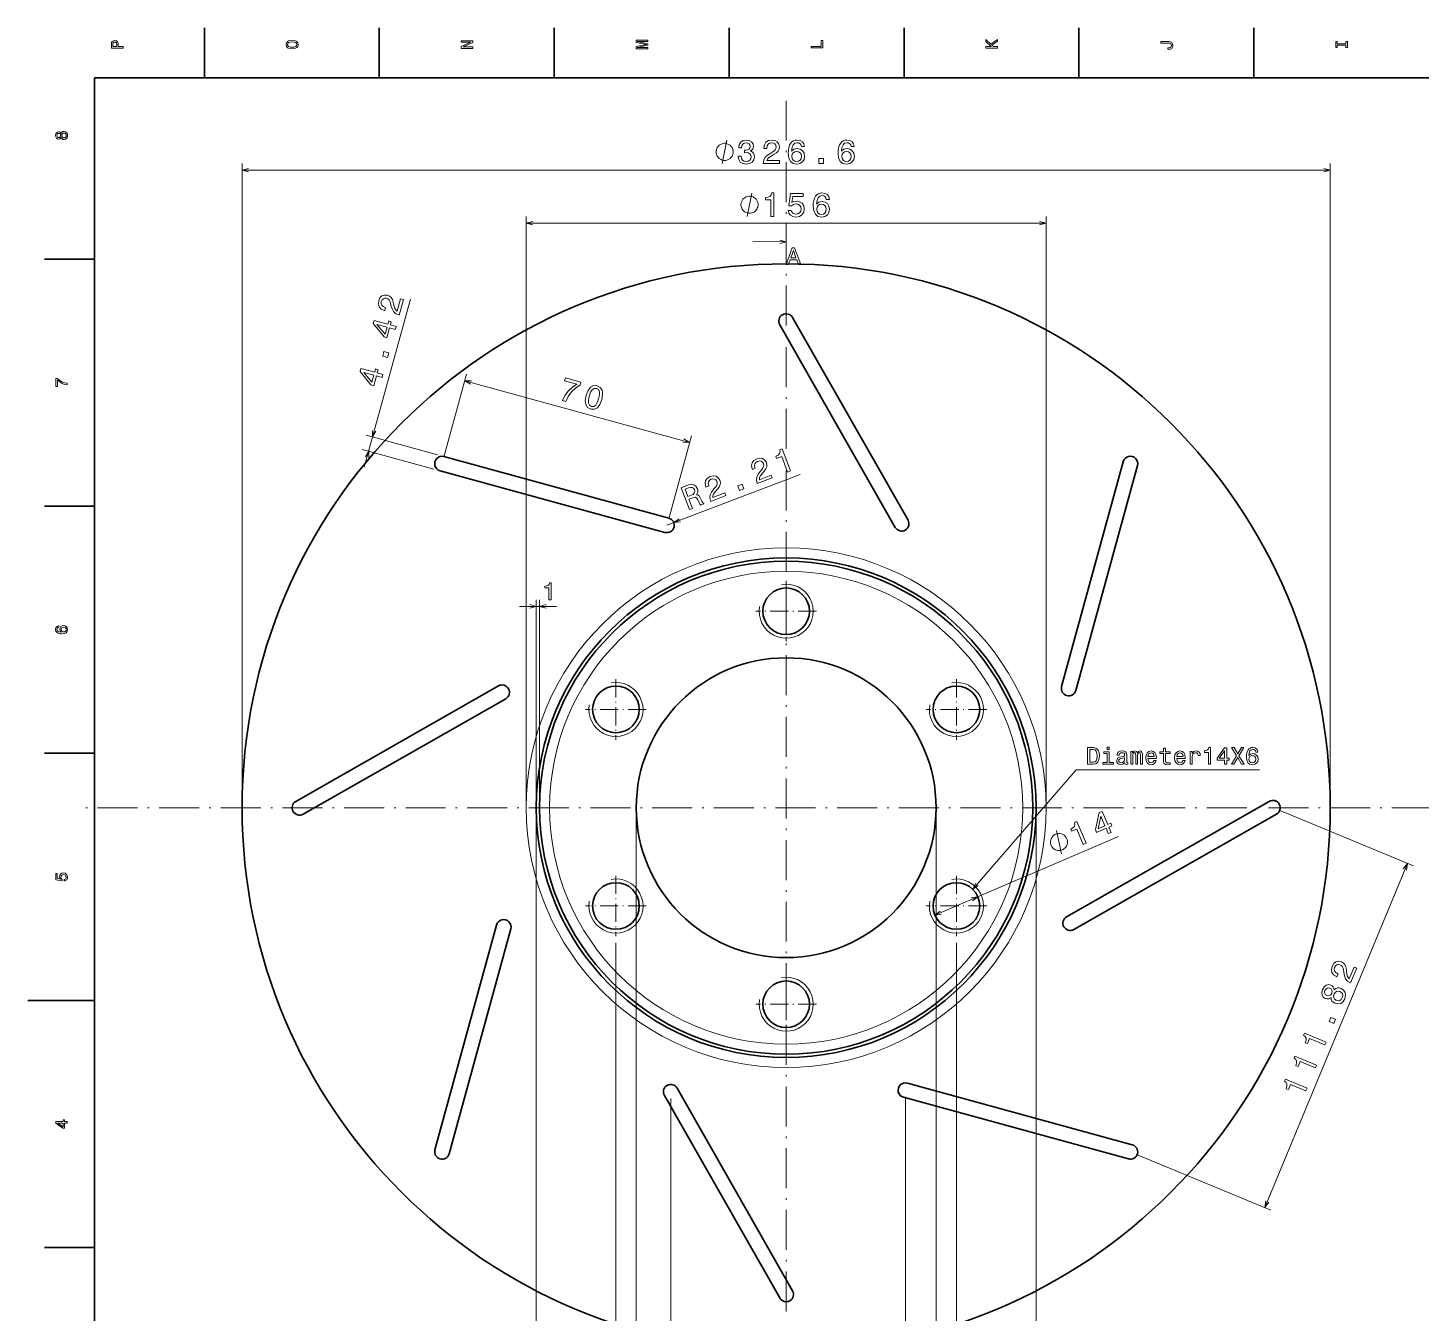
# Model space of a CAD drawing. Extents: x 0 to 841, y 0 to 594.
# Drawn here: x 0 to 418.2, y 203.1 to 589 of the extents above; entities that cross this region are included whole.
import ezdxf

# ---------------------------------------------------------------- set-up
doc = ezdxf.new("R2010")
doc.units = 0
doc.linetypes.add('DASHDOT', pattern=[18.5, 12, -3, 0.5, -3])

msp = doc.modelspace()

# ---------------------------------------------------------------- linework, layer by layer
at = {"color": 7, "lineweight": 35, "ltscale": 0.375}
for p, q in [((53, 574), (53, 589)), ((105.5, 574), (105.5, 589)), ((158, 574), (158, 589)), ((210.5, 574), (210.5, 589)), ((263, 574), (263, 589)), ((315.5, 574), (315.5, 589)), ((368, 574), (368, 589)), ((20, 519.6), (5, 519.6)), ((20, 445.4), (5, 445.4)), ((20, 371.2), (5, 371.2)), ((20, 222.8), (5, 222.8))]:
    msp.add_line(p, q, dxfattribs=at)
at = {"color": 7, "lineweight": 35}
for p, q in [((821, 574), (20, 574)), ((20, 574), (20, 20)), ((264.2, 441.22), (229.54, 502.04)), ((225.7, 499.85), (260.36, 439.03)), ((192.41, 441.78), (124.9, 460.29)), ((123.73, 456.02), (191.24, 437.52)), ((328.8, 458.74), (310.3, 391.23)), ((314.56, 390.06), (333.06, 457.57)), ((141.25, 391.42), (80.43, 356.77)), ((82.62, 352.93), (143.44, 387.58)), ((372.63, 356.77), (311.81, 322.12)), ((313.99, 318.28), (374.81, 352.93)), ((140.69, 319.64), (122.19, 252.13)), ((126.45, 250.96), (144.95, 318.47)), ((20, 297), (0, 297)), ((331.51, 253.67), (264, 272.18)), ((191.05, 268.48), (225.7, 207.66)), ((229.54, 209.85), (194.89, 270.67)), ((262.83, 267.92), (330.34, 249.41))]:
    msp.add_line(p, q, dxfattribs=at)
at = {"color": 7, "linetype": 'DASHDOT', "lineweight": 13}
for p, q in [((227.62, 567.14), (227.62, 142.56)), ((439.91, 354.85), (15.33, 354.85))]:
    msp.add_line(p, q, dxfattribs=at)
at = {"color": 7, "lineweight": 13}
for p, q in [((64.32, 356.85), (64.32, 548.27)), ((390.92, 356.85), (390.92, 548.27)), ((64.32, 546.27), (390.92, 546.27)), ((149.62, 356.85), (149.62, 532.39)), ((305.62, 356.85), (305.62, 532.39)), ((149.62, 530.39), (305.62, 530.39)), ((100.99, 457.07), (114.83, 507.55)), ((124.85, 460.08), (131.67, 484.98)), ((131.14, 483.05), (198.65, 464.55)), ((122.97, 460.81), (101.55, 466.69)), ((192.36, 441.58), (199.18, 466.47)), ((121.81, 456.55), (100.38, 462.42)), ((191.83, 439.65), (231.78, 454.93)), ((152.62, 356.85), (152.62, 417.31)), ((153.62, 356.85), (153.62, 417.31)), ((152.62, 352.85), (152.62, 92.54)), ((182.62, 352.85), (182.62, 136.66)), ((272.62, 352.85), (272.62, 136.66)), ((302.62, 352.85), (302.62, 92.54)), ((375.57, 354.08), (415.93, 337.36)), ((272.29, 322.59), (327.39, 346.22)), ((371.3, 234.82), (414.09, 338.13)), ((176.53, 314.25), (176.53, 104.5)), ((278.72, 314.25), (278.72, 104.5)), ((263.42, 268.05), (263.42, 147.91)), ((192.97, 267.57), (192.97, 147.91)), ((332.78, 250.78), (373.14, 234.06))]:
    msp.add_line(p, q, dxfattribs=at)
at = {"color": 7, "lineweight": 13, "ltscale": 0.250025}
msp.add_line((227.62, 524.71), (217.62, 524.85), dxfattribs=at)
at = {"color": 7, "linetype": 'DASHDOT', "lineweight": 13, "ltscale": 0.455}
for p, q in [((227.62, 422.95), (227.62, 404.75)), ((236.72, 413.85), (218.52, 413.85)), ((176.53, 393.45), (176.53, 375.25)), ((278.72, 393.45), (278.72, 375.25)), ((185.63, 384.35), (167.43, 384.35)), ((287.82, 384.35), (269.62, 384.35)), ((176.53, 334.45), (176.53, 316.25)), ((278.72, 334.45), (278.72, 316.25)), ((185.63, 325.35), (167.43, 325.35)), ((287.82, 325.35), (269.62, 325.35)), ((227.62, 304.95), (227.62, 286.75)), ((236.72, 295.85), (218.52, 295.85))]:
    msp.add_line(p, q, dxfattribs=at)
at = {"color": 7, "lineweight": 13, "ltscale": 0.276649}
msp.add_line((147.62, 415.31), (158.69, 415.31), dxfattribs=at)
at = {"color": 7, "lineweight": 13}
for points in [[(291.08, 582.91), (291.08, 583.37), (289.84, 583.37), (289.39, 583.78), (291.08, 584.96), (291.08, 585.52), (289.06, 584.11), (287.58, 585.48), (287.58, 584.87), (289.2, 583.37), (287.58, 583.37), (287.58, 582.91)], [(28.58, 582.94), (28.58, 583.4), (27.11, 583.4), (27.11, 583.91), (27.08, 584.43), (26.9, 584.85), (26.56, 585.11), (26.09, 585.21), (25.66, 585.13), (25.34, 584.93), (25.15, 584.6), (25.08, 584.15), (25.08, 582.94)], [(25.51, 584.02), (25.54, 584.32), (25.64, 584.54), (25.81, 584.68), (26.09, 584.72), (26.38, 584.67), (26.56, 584.53), (26.65, 584.3), (26.68, 583.98), (26.68, 583.4), (25.51, 583.4)], [(79.33, 582.7), (80.12, 582.79), (80.7, 583.06), (81.06, 583.47), (81.18, 584), (81.06, 584.53), (80.7, 584.94), (80.12, 585.2), (79.33, 585.3), (78.55, 585.2), (78.23, 585.09), (77.97, 584.94), (77.61, 584.53), (77.52, 584.28), (77.49, 584), (77.61, 583.46), (77.97, 583.05), (78.55, 582.79)], [(79.33, 583.19), (78.72, 583.24), (78.27, 583.41), (78, 583.67), (77.91, 584), (78, 584.33), (78.28, 584.59), (78.73, 584.75), (79.33, 584.81), (79.94, 584.75), (80.39, 584.59), (80.66, 584.33), (80.76, 584), (80.66, 583.67), (80.39, 583.41), (79.95, 583.24)], [(133.58, 582.85), (133.58, 583.27), (130.71, 583.27), (133.58, 584.61), (133.58, 585.15), (130.08, 585.15), (130.08, 584.73), (132.95, 584.73), (130.08, 583.4), (130.08, 582.85)], [(186.08, 582.74), (186.08, 583.13), (182.91, 583.13), (186.08, 583.78), (186.08, 584.22), (182.91, 584.87), (186.08, 584.87), (186.08, 585.26), (182.58, 585.26), (182.58, 584.65), (185.67, 584), (182.58, 583.36), (182.58, 582.74)], [(238.58, 582.98), (238.58, 585.23), (238.16, 585.23), (238.16, 583.44), (235.08, 583.44), (235.08, 582.98)], [(342.42, 584.4), (342.8, 584.37), (343.05, 584.26), (343.21, 584.05), (343.26, 583.71), (343.21, 583.38), (343.06, 583.17), (342.81, 583.04), (342.43, 583.01), (342.18, 583.02), (342.18, 582.56), (342.44, 582.55), (343, 582.61), (343.39, 582.82), (343.6, 583.18), (343.68, 583.71), (343.6, 584.23), (343.39, 584.59), (343, 584.8), (342.44, 584.86), (340.08, 584.86), (340.08, 584.4)], [(395.66, 583.77), (395.66, 583.12), (396.08, 583.12), (396.08, 584.88), (395.66, 584.88), (395.66, 584.23), (393.01, 584.23), (393.01, 584.88), (392.58, 584.88), (392.58, 583.12), (393.01, 583.12), (393.01, 583.77)], [(9.95, 556.07), (10.09, 555.82), (10.28, 555.64), (10.53, 555.53), (10.83, 555.49), (11.28, 555.58), (11.63, 555.81), (11.85, 556.19), (11.93, 556.7), (11.85, 557.21), (11.63, 557.59), (11.28, 557.82), (10.83, 557.91), (10.53, 557.86), (10.28, 557.76), (10.09, 557.58), (9.95, 557.33), (9.83, 557.53), (9.66, 557.67), (9.46, 557.75), (9.21, 557.78), (8.85, 557.7), (8.57, 557.49), (8.38, 557.15), (8.31, 556.7), (8.38, 556.25), (8.57, 555.9), (8.85, 555.69), (9.21, 555.61), (9.46, 555.64), (9.66, 555.72)], [(9.25, 556.09), (9.03, 556.13), (8.86, 556.25), (8.75, 556.44), (8.71, 556.7), (8.75, 556.95), (8.86, 557.14), (9.03, 557.26), (9.25, 557.31), (9.48, 557.26), (9.65, 557.14), (9.77, 556.95), (9.81, 556.7), (9.77, 556.44), (9.65, 556.25), (9.48, 556.13)], [(10.82, 555.98), (10.55, 556.02), (10.35, 556.17), (10.22, 556.4), (10.17, 556.7), (10.22, 557), (10.35, 557.22), (10.55, 557.37), (10.82, 557.42), (11.11, 557.37), (11.32, 557.22), (11.47, 557), (11.51, 556.7), (11.47, 556.4), (11.32, 556.17), (11.11, 556.02)], [(211.71, 551.77), (211.71, 552.01), (211.59, 552.47), (211.48, 552.82), (211.36, 553.06), (211.13, 553.41), (210.78, 553.76), (210.43, 553.99), (210.19, 554.11), (209.84, 554.22), (209.38, 554.34), (209.14, 554.34), (208.91, 554.34), (208.44, 554.22), (208.09, 554.11), (207.86, 553.99), (207.51, 553.76), (207.16, 553.41), (206.93, 553.06), (206.81, 552.82), (206.69, 552.47), (206.58, 552.01), (206.58, 551.77), (206.58, 551.54), (206.69, 551.07), (206.81, 550.72), (206.93, 550.49), (207.16, 550.14), (207.51, 549.79), (207.86, 549.56), (208.09, 549.44), (208.44, 549.32), (208.91, 549.21), (209.14, 549.21), (209.38, 549.21), (209.84, 549.32), (210.19, 549.44), (210.43, 549.56), (210.78, 549.79), (211.13, 550.14), (211.36, 550.49), (211.48, 550.72), (211.59, 551.07), (211.71, 551.54)], [(213.2, 550.47), (213.2, 550.4), (213.37, 549.43), (213.84, 548.71), (214.59, 548.24), (215.57, 548.07), (216.62, 548.24), (217.41, 548.69), (217.91, 549.39), (218.1, 550.3), (218.02, 550.9), (217.79, 551.38), (217.43, 551.75), (216.95, 552.03), (217.6, 552.57), (217.83, 553.44), (217.68, 554.22), (217.25, 554.82), (216.54, 555.19), (215.57, 555.32), (214.67, 555.16), (213.97, 554.72), (213.52, 554.01), (213.37, 553.07), (213.37, 553), (214.26, 553), (214.34, 553.65), (214.61, 554.11), (215.03, 554.4), (215.63, 554.5), (216.15, 554.42), (216.53, 554.2), (216.76, 553.86), (216.86, 553.4), (216.76, 552.9), (216.52, 552.57), (216.1, 552.37), (215.52, 552.31), (215.13, 552.32), (215.13, 551.52), (215.63, 551.54), (216.26, 551.45), (216.73, 551.21), (217.02, 550.82), (217.12, 550.3), (217.01, 549.72), (216.71, 549.28), (216.25, 549.01), (215.64, 548.92), (215, 549.02), (214.54, 549.32), (214.24, 549.81), (214.13, 550.47)], [(220.76, 548.27), (225.57, 548.27), (225.57, 549.14), (221.77, 549.14), (221.98, 549.61), (222.34, 550.01), (223.46, 550.72), (224.06, 551.03), (224.72, 551.46), (225.2, 551.97), (225.47, 552.56), (225.57, 553.24), (225.4, 554.08), (224.92, 554.75), (224.2, 555.17), (223.26, 555.32), (222.29, 555.15), (221.55, 554.68), (221.08, 553.92), (220.92, 552.92), (220.92, 552.78), (221.84, 552.78), (221.84, 552.86), (221.93, 553.55), (222.2, 554.05), (222.63, 554.38), (223.21, 554.49), (223.79, 554.39), (224.23, 554.13), (224.51, 553.74), (224.61, 553.25), (224.54, 552.78), (224.35, 552.39), (224.03, 552.05), (223.58, 551.74), (222.99, 551.42), (222, 550.79), (221.3, 550.13), (220.89, 549.32), (220.76, 548.3)], [(233.11, 553.39), (232.92, 554.2), (232.48, 554.81), (231.79, 555.19), (230.9, 555.32), (230.31, 555.25), (229.79, 555.06), (229.34, 554.75), (228.96, 554.31), (228.65, 553.75), (228.43, 553.07), (228.29, 552.28), (228.25, 551.38), (228.41, 549.95), (228.9, 548.91), (229.7, 548.28), (230.79, 548.07), (231.77, 548.25), (232.52, 548.73), (233, 549.47), (233.17, 550.42), (233, 551.38), (232.54, 552.12), (231.82, 552.58), (230.93, 552.74), (229.97, 552.54), (229.26, 551.97), (229.41, 553.07), (229.73, 553.87), (230.23, 554.35), (230.91, 554.51), (231.42, 554.43), (231.8, 554.21), (232.05, 553.86), (232.18, 553.39)], [(248.06, 553.39), (247.86, 554.2), (247.42, 554.81), (246.73, 555.19), (245.85, 555.32), (245.25, 555.25), (244.74, 555.06), (244.28, 554.75), (243.9, 554.31), (243.6, 553.75), (243.37, 553.07), (243.23, 552.28), (243.19, 551.38), (243.35, 549.95), (243.85, 548.91), (244.65, 548.28), (245.74, 548.07), (246.71, 548.25), (247.46, 548.73), (247.94, 549.47), (248.12, 550.42), (247.94, 551.38), (247.48, 552.12), (246.76, 552.58), (245.88, 552.74), (244.92, 552.54), (244.2, 551.97), (244.35, 553.07), (244.68, 553.87), (245.17, 554.35), (245.86, 554.51), (246.36, 554.43), (246.74, 554.21), (247, 553.86), (247.13, 553.39)], [(232.19, 550.41), (232.08, 549.78), (231.8, 549.29), (231.35, 548.97), (230.78, 548.87), (230.19, 548.97), (229.73, 549.28), (229.44, 549.77), (229.35, 550.4), (229.45, 551.03), (229.73, 551.5), (230.2, 551.8), (230.82, 551.91), (231.37, 551.8), (231.8, 551.51), (232.08, 551.04)], [(237.47, 548.27), (238.86, 548.27), (238.86, 549.78), (237.47, 549.78)], [(247.14, 550.41), (247.03, 549.78), (246.74, 549.29), (246.29, 548.97), (245.73, 548.87), (245.13, 548.97), (244.68, 549.28), (244.38, 549.77), (244.29, 550.4), (244.39, 551.03), (244.68, 551.5), (245.14, 551.8), (245.77, 551.91), (246.31, 551.8), (246.74, 551.51), (247.03, 551.04)], [(219.18, 535.89), (219.18, 536.12), (219.07, 536.59), (218.95, 536.94), (218.83, 537.17), (218.6, 537.52), (218.25, 537.87), (217.9, 538.1), (217.67, 538.22), (217.32, 538.34), (216.85, 538.45), (216.62, 538.45), (216.38, 538.45), (215.92, 538.34), (215.57, 538.22), (215.33, 538.1), (214.98, 537.87), (214.63, 537.52), (214.4, 537.17), (214.28, 536.94), (214.17, 536.59), (214.05, 536.12), (214.05, 535.89), (214.05, 535.65), (214.17, 535.19), (214.28, 534.84), (214.4, 534.6), (214.63, 534.25), (214.98, 533.9), (215.33, 533.67), (215.57, 533.55), (215.92, 533.44), (216.38, 533.32), (216.62, 533.32), (216.85, 533.32), (217.32, 533.44), (217.67, 533.55), (217.9, 533.67), (218.25, 533.9), (218.6, 534.25), (218.83, 534.6), (218.95, 534.84), (219.07, 535.19), (219.18, 535.65)], [(223.04, 532.39), (223.95, 532.39), (223.95, 539.44), (223.27, 539.44), (223.09, 538.82), (222.72, 538.41), (222.17, 538.17), (221.4, 538.09), (221.4, 537.37), (223.04, 537.37)], [(228.19, 534.21), (228.41, 533.39), (228.9, 532.74), (229.63, 532.34), (230.56, 532.19), (231.58, 532.37), (232.37, 532.86), (232.88, 533.65), (233.07, 534.66), (232.9, 535.6), (232.41, 536.33), (231.66, 536.81), (230.68, 536.98), (229.92, 536.86), (229.34, 536.52), (229.62, 538.41), (232.69, 538.41), (232.69, 539.24), (228.95, 539.24), (228.39, 535.52), (229.2, 535.52), (229.78, 536), (230.53, 536.17), (231.17, 536.06), (231.67, 535.74), (231.98, 535.24), (232.09, 534.61), (231.98, 533.97), (231.66, 533.48), (231.16, 533.16), (230.53, 533.05), (229.99, 533.12), (229.58, 533.36), (229.28, 533.72), (229.13, 534.21)], [(240.58, 537.5), (240.39, 538.32), (239.95, 538.92), (239.26, 539.31), (238.37, 539.44), (237.78, 539.37), (237.26, 539.18), (236.81, 538.86), (236.43, 538.42), (236.12, 537.86), (235.9, 537.19), (235.76, 536.39), (235.72, 535.49), (235.88, 534.06), (236.38, 533.02), (237.17, 532.4), (238.26, 532.19), (239.24, 532.37), (239.99, 532.84), (240.47, 533.59), (240.64, 534.54), (240.47, 535.49), (240.01, 536.23), (239.29, 536.69), (238.4, 536.86), (237.45, 536.65), (236.73, 536.08), (236.88, 537.19), (237.2, 537.99), (237.7, 538.46), (238.38, 538.62), (238.89, 538.54), (239.27, 538.33), (239.52, 537.98), (239.66, 537.5)], [(239.67, 534.53), (239.55, 533.89), (239.27, 533.41), (238.82, 533.08), (238.25, 532.98), (237.66, 533.08), (237.2, 533.4), (236.91, 533.88), (236.82, 534.52), (236.92, 535.14), (237.2, 535.62), (237.67, 535.92), (238.29, 536.03), (238.84, 535.92), (239.27, 535.63), (239.55, 535.15)], [(227.6, 517.91), (228.26, 517.91), (228.79, 519.38), (230.79, 519.38), (231.31, 517.91), (231.99, 517.91), (230.16, 522.92), (229.42, 522.92)], [(229.02, 519.99), (229.79, 522.2), (230.56, 519.99)], [(111.44, 502.78), (112.72, 507.42), (111.88, 507.65), (110.87, 503.98), (110.47, 504.31), (110.19, 504.76), (109.8, 506.03), (109.66, 506.69), (109.42, 507.44), (109.06, 508.03), (108.56, 508.45), (107.93, 508.73), (107.07, 508.79), (106.3, 508.51), (105.7, 507.92), (105.31, 507.05), (105.22, 506.07), (105.48, 505.24), (106.08, 504.58), (107, 504.16), (107.14, 504.13), (107.38, 505.01), (107.3, 505.03), (106.67, 505.3), (106.25, 505.7), (106.06, 506.2), (106.1, 506.78), (106.35, 507.32), (106.71, 507.67), (107.16, 507.84), (107.67, 507.81), (108.1, 507.62), (108.42, 507.33), (108.67, 506.93), (108.84, 506.42), (109, 505.76), (109.34, 504.64), (109.8, 503.79), (110.47, 503.18), (111.42, 502.79)], [(110.27, 498.48), (110.51, 499.36), (108.83, 499.81), (109.1, 500.78), (108.32, 500.99), (108.06, 500.03), (103.9, 501.17), (103.66, 500.28), (106.92, 496.21), (107.78, 495.97), (108.59, 498.94)], [(107.23, 497), (104.79, 499.98), (107.82, 499.15)], [(107.96, 490.07), (108.33, 491.41), (106.88, 491.81), (106.51, 490.46)], [(106.32, 484.07), (106.56, 484.94), (104.88, 485.4), (105.15, 486.36), (104.37, 486.58), (104.11, 485.61), (99.95, 486.75), (99.71, 485.87), (102.97, 481.79), (103.83, 481.56), (104.64, 484.53)], [(103.28, 482.59), (100.84, 485.57), (103.87, 484.74)], [(11.83, 481.8), (11.83, 482.31), (11, 482.47), (10.22, 482.77), (9.5, 483.18), (8.83, 483.72), (8.41, 483.72), (8.41, 481.32), (8.87, 481.32), (8.87, 483.24), (9.55, 482.68), (10.26, 482.26), (11.02, 481.97)], [(160.47, 477.08), (161.45, 476.81), (162.21, 478.33), (163.19, 479.68), (164.37, 480.85), (165.76, 481.87), (165.99, 482.67), (161.36, 483.94), (161.11, 483.06), (164.81, 482.04), (163.38, 481.02), (162.2, 479.87), (161.23, 478.57)], [(167.59, 478.68), (167.31, 477.11), (167.47, 475.9), (168.02, 475.04), (168.97, 474.54), (170.04, 474.48), (170.95, 474.94), (171.69, 475.91), (172.27, 477.4), (172.53, 478.96), (172.51, 479.61), (172.38, 480.18), (171.83, 481.04), (170.89, 481.54), (169.82, 481.59), (168.9, 481.12), (168.15, 480.16)], [(168.52, 478.42), (168.92, 479.58), (169.4, 480.36), (169.97, 480.73), (170.67, 480.73), (171.26, 480.38), (171.57, 479.76), (171.58, 478.85), (171.33, 477.65), (170.93, 476.49), (170.45, 475.71), (169.88, 475.33), (169.19, 475.34), (168.59, 475.69), (168.28, 476.3), (168.27, 477.21)], [(228.06, 455.65), (228.91, 455.98), (226.4, 462.56), (225.76, 462.32), (225.81, 461.68), (225.61, 461.16), (225.18, 460.74), (224.5, 460.39), (224.75, 459.72), (226.28, 460.3)], [(218.95, 452.16), (223.44, 453.88), (223.13, 454.69), (219.58, 453.34), (219.61, 453.85), (219.81, 454.35), (220.6, 455.42), (221.05, 455.91), (221.51, 456.56), (221.78, 457.2), (221.82, 457.85), (221.67, 458.52), (221.21, 459.25), (220.53, 459.7), (219.7, 459.84), (218.77, 459.64), (217.92, 459.14), (217.41, 458.43), (217.23, 457.56), (217.44, 456.57), (217.49, 456.43), (218.35, 456.76), (218.32, 456.84), (218.16, 457.51), (218.23, 458.08), (218.52, 458.53), (219.02, 458.84), (219.6, 458.96), (220.1, 458.88), (220.5, 458.61), (220.77, 458.19), (220.87, 457.73), (220.83, 457.29), (220.65, 456.86), (220.35, 456.41), (219.91, 455.9), (219.21, 454.96), (218.79, 454.09), (218.7, 453.19), (218.94, 452.19)], [(198.58, 444.38), (199.46, 444.71), (198.4, 447.47), (199.3, 447.81), (199.97, 448.04), (200.43, 448.06), (200.78, 447.84), (201.09, 447.32), (201.46, 446.49), (201.73, 445.96), (201.96, 445.67), (202.95, 446.05), (202.89, 446.23), (202.57, 446.41), (202.31, 446.87), (201.84, 447.9), (201.38, 448.62), (201.07, 448.78), (200.66, 448.83), (200.95, 449.21), (201.08, 449.64), (201.09, 450.12), (200.96, 450.64), (200.53, 451.38), (199.92, 451.83), (199.16, 451.95), (198.27, 451.75), (196.08, 450.91)], [(204.99, 446.83), (209.48, 448.55), (209.17, 449.36), (205.62, 448), (205.65, 448.52), (205.85, 449.01), (206.64, 450.08), (207.09, 450.58), (207.55, 451.22), (207.82, 451.86), (207.86, 452.51), (207.71, 453.18), (207.25, 453.91), (206.57, 454.36), (205.74, 454.5), (204.81, 454.31), (203.97, 453.8), (203.45, 453.09), (203.27, 452.22), (203.48, 451.23), (203.53, 451.1), (204.39, 451.42), (204.36, 451.5), (204.2, 452.17), (204.27, 452.74), (204.56, 453.2), (205.06, 453.51), (205.64, 453.62), (206.14, 453.54), (206.54, 453.27), (206.81, 452.85), (206.91, 452.39), (206.87, 451.95), (206.7, 451.52), (206.39, 451.08), (205.95, 450.56), (205.25, 449.63), (204.84, 448.75), (204.74, 447.85), (204.98, 446.85)], [(213.62, 450.13), (214.92, 450.62), (214.38, 452.03), (213.08, 451.53)], [(198.33, 450.86), (198.93, 451.02), (199.4, 450.99), (199.78, 450.76), (200.06, 450.28), (200.18, 449.69), (200.05, 449.27), (199.68, 448.93), (199.11, 448.66), (198.1, 448.27), (197.26, 450.45)], [(156.39, 417.31), (157.05, 417.31), (157.05, 422.35), (156.56, 422.35), (156.43, 421.91), (156.17, 421.61), (155.77, 421.44), (155.22, 421.38), (155.22, 420.87), (156.39, 420.87)], [(9.28, 409.51), (8.87, 409.41), (8.57, 409.19), (8.37, 408.85), (8.31, 408.41), (8.34, 408.11), (8.44, 407.85), (8.6, 407.62), (8.82, 407.43), (9.09, 407.28), (9.43, 407.17), (9.83, 407.1), (10.28, 407.08), (11, 407.16), (11.52, 407.41), (11.83, 407.81), (11.93, 408.35), (11.84, 408.84), (11.61, 409.21), (11.23, 409.45), (10.76, 409.54), (10.28, 409.45), (9.91, 409.22), (9.68, 408.86), (9.6, 408.42), (9.7, 407.94), (9.99, 407.58), (9.43, 407.66), (9.03, 407.82), (8.8, 408.07), (8.72, 408.41), (8.76, 408.66), (8.86, 408.85), (9.04, 408.98), (9.28, 409.05)], [(10.76, 409.05), (11.08, 409), (11.32, 408.85), (11.49, 408.63), (11.54, 408.35), (11.49, 408.05), (11.33, 407.82), (11.09, 407.67), (10.77, 407.63), (10.46, 407.68), (10.22, 407.82), (10.07, 408.05), (10.01, 408.37), (10.07, 408.64), (10.21, 408.85), (10.45, 409)], [(319.78, 372.91), (318.12, 372.91), (318.12, 367.91), (319.78, 367.91), (320.57, 368.07), (321.15, 368.55), (321.51, 369.34), (321.64, 370.41), (321.53, 371.51), (321.38, 371.94), (321.18, 372.28), (320.6, 372.75), (320.22, 372.87)], [(319.73, 372.31), (320.28, 372.21), (320.66, 371.87), (320.88, 371.28), (320.95, 370.41), (320.87, 369.57), (320.65, 368.98), (320.27, 368.62), (319.73, 368.51), (318.79, 368.51), (318.79, 372.31)], [(324.6, 373.08), (323.93, 373.08), (323.93, 372.36), (324.6, 372.36)], [(340.84, 371.11), (340.84, 369.17), (340.88, 368.55), (341.08, 368.11), (341.49, 367.86), (342.17, 367.77), (342.92, 367.81), (342.92, 368.36), (342.37, 368.31), (341.87, 368.37), (341.61, 368.55), (341.49, 368.85), (341.47, 369.28), (341.47, 371.11), (342.92, 371.11), (342.92, 371.65), (341.47, 371.65), (341.47, 372.78), (340.84, 372.78), (340.84, 371.65), (339.74, 371.65), (339.74, 371.11)], [(354.36, 367.91), (355.02, 367.91), (355.02, 372.95), (354.53, 372.95), (354.4, 372.51), (354.14, 372.21), (353.74, 372.04), (353.19, 371.98), (353.19, 371.47), (354.36, 371.47)], [(359.22, 367.91), (359.87, 367.91), (359.87, 369.15), (360.58, 369.15), (360.58, 369.73), (359.87, 369.73), (359.87, 372.8), (359.22, 372.8), (357.03, 369.78), (357.03, 369.15), (359.22, 369.15)], [(361.25, 367.91), (362.01, 367.91), (363.16, 369.94), (364.32, 367.91), (365.09, 367.91), (363.52, 370.48), (365.01, 372.92), (364.28, 372.92), (363.18, 371.07), (362.1, 372.92), (361.34, 372.92), (362.82, 370.48)], [(369.23, 371.56), (369.09, 372.15), (368.78, 372.58), (368.29, 372.85), (367.65, 372.95), (367.23, 372.9), (366.86, 372.76), (366.54, 372.54), (366.26, 372.22), (366.05, 371.82), (365.89, 371.34), (365.79, 370.77), (365.76, 370.13), (365.87, 369.11), (366.23, 368.37), (366.79, 367.92), (367.57, 367.77), (368.27, 367.9), (368.81, 368.24), (369.15, 368.77), (369.27, 369.45), (369.15, 370.13), (368.82, 370.66), (368.31, 370.99), (367.67, 371.1), (366.99, 370.96), (366.48, 370.55), (366.59, 371.34), (366.82, 371.91), (367.17, 372.25), (367.66, 372.36), (368.02, 372.31), (368.29, 372.15), (368.47, 371.9), (368.57, 371.56)], [(324.58, 368.44), (324.58, 371.65), (322.95, 371.65), (322.95, 371.11), (323.94, 371.11), (323.94, 368.44), (322.65, 368.44), (322.65, 367.91), (325.89, 367.91), (325.89, 368.44)], [(329.27, 368.42), (329.27, 368.39), (329.31, 368.15), (329.42, 367.98), (329.87, 367.84), (330.22, 367.9), (330.22, 368.39), (330.07, 368.37), (329.87, 368.46), (329.84, 368.75), (329.84, 370.75), (329.75, 371.26), (329.5, 371.62), (329.06, 371.84), (328.44, 371.92), (327.83, 371.83), (327.39, 371.59), (327.1, 371.2), (327.01, 370.7), (327.01, 370.66), (327.58, 370.66), (327.63, 370.96), (327.79, 371.17), (328.05, 371.3), (328.42, 371.35), (328.77, 371.32), (329.02, 371.21), (329.17, 371.02), (329.22, 370.76), (329.19, 370.46), (329.08, 370.31), (328.79, 370.24), (328.25, 370.18), (327.63, 370.05), (327.19, 369.82), (326.93, 369.46), (326.85, 368.93), (326.92, 368.45), (327.15, 368.1), (327.51, 367.88), (328.01, 367.8), (328.68, 367.95)], [(329.2, 369.27), (329.11, 368.89), (328.88, 368.6), (328.54, 368.42), (328.11, 368.35), (327.84, 368.39), (327.65, 368.5), (327.52, 368.7), (327.49, 368.98), (327.52, 369.24), (327.63, 369.42), (328.09, 369.62), (328.68, 369.71), (329.2, 369.88)], [(331.06, 367.91), (331.64, 367.91), (331.64, 370.5), (331.68, 370.89), (331.79, 371.17), (331.95, 371.33), (332.17, 371.4), (332.34, 371.34), (332.46, 371.2), (332.52, 370.95), (332.54, 370.63), (332.54, 367.91), (333.08, 367.91), (333.08, 370.5), (333.12, 370.88), (333.23, 371.16), (333.4, 371.33), (333.62, 371.4), (333.79, 371.34), (333.91, 371.2), (333.98, 370.63), (333.98, 367.91), (334.56, 367.91), (334.56, 370.58), (334.53, 371.14), (334.41, 371.56), (334.18, 371.82), (333.81, 371.92), (333.37, 371.77), (333.03, 371.35), (332.76, 371.77), (332.31, 371.92), (331.9, 371.77), (331.62, 371.37), (331.62, 371.78), (331.06, 371.78)], [(336.2, 369.66), (338.74, 369.66), (338.75, 369.96), (338.63, 370.79), (338.32, 371.41), (337.81, 371.78), (337.14, 371.92), (336.49, 371.77), (335.98, 371.37), (335.66, 370.71), (335.54, 369.85), (335.65, 368.96), (335.97, 368.31), (336.47, 367.91), (337.12, 367.77), (337.68, 367.87), (338.14, 368.11), (338.48, 368.5), (338.68, 369.02), (338.05, 369.02), (337.92, 368.73), (337.73, 368.52), (337.2, 368.34), (336.79, 368.42), (336.48, 368.67), (336.28, 369.09), (336.2, 369.64)], [(336.2, 370.2), (336.28, 370.69), (336.48, 371.06), (336.77, 371.28), (337.16, 371.36), (337.54, 371.28), (337.84, 371.06), (338.02, 370.69), (338.08, 370.2)], [(344.88, 369.66), (347.41, 369.66), (347.42, 369.96), (347.31, 370.79), (346.99, 371.41), (346.49, 371.78), (345.82, 371.92), (345.16, 371.77), (344.66, 371.37), (344.33, 370.71), (344.22, 369.85), (344.32, 368.96), (344.65, 368.31), (345.15, 367.91), (345.79, 367.77), (346.36, 367.87), (346.82, 368.11), (347.16, 368.5), (347.35, 369.02), (346.72, 369.02), (346.59, 368.73), (346.41, 368.52), (345.87, 368.34), (345.46, 368.42), (345.15, 368.67), (344.95, 369.09), (344.88, 369.64)], [(344.88, 370.2), (344.96, 370.69), (345.15, 371.06), (345.45, 371.28), (345.84, 371.36), (346.22, 371.28), (346.51, 371.06), (346.69, 370.69), (346.76, 370.2)], [(348.9, 367.91), (349.53, 367.91), (349.53, 370.12), (349.6, 370.66), (349.79, 371.04), (350.11, 371.27), (350.53, 371.35), (350.85, 371.3), (351.09, 371.15), (351.23, 370.91), (351.28, 370.58), (351.92, 370.58), (351.84, 371.16), (351.6, 371.58), (351.2, 371.83), (350.66, 371.92), (350.3, 371.86), (349.98, 371.72), (349.7, 371.47), (349.48, 371.14), (349.48, 371.78), (348.9, 371.78)], [(357.63, 369.73), (359.22, 371.97), (359.22, 369.73)], [(368.57, 369.44), (368.5, 368.98), (368.29, 368.64), (367.97, 368.41), (367.57, 368.34), (367.14, 368.41), (366.82, 368.63), (366.61, 368.98), (366.54, 369.43), (366.61, 369.88), (366.82, 370.22), (367.15, 370.43), (367.59, 370.51), (367.98, 370.43), (368.29, 370.22), (368.5, 369.89)], [(324.32, 347.08), (325.16, 347.44), (324.47, 349.03), (325.39, 349.43), (325.07, 350.17), (324.16, 349.77), (322.46, 353.73), (321.61, 353.37), (320.46, 348.28), (320.81, 347.46), (323.64, 348.68)], [(321.27, 348.54), (322.08, 352.3), (323.32, 349.42)], [(316.78, 343.85), (317.62, 344.21), (314.84, 350.69), (314.21, 350.42), (314.29, 349.78), (314.12, 349.26), (313.7, 348.82), (313.03, 348.44), (313.31, 347.78), (314.82, 348.43)], [(311.86, 345.54), (311.76, 345.76), (311.47, 346.14), (311.23, 346.42), (311.03, 346.59), (310.68, 346.81), (310.22, 347), (309.8, 347.08), (309.54, 347.09), (309.18, 347.06), (308.7, 346.98), (308.49, 346.89), (308.27, 346.8), (307.89, 346.51), (307.61, 346.26), (307.44, 346.06), (307.22, 345.71), (307.03, 345.25), (306.95, 344.84), (306.94, 344.58), (306.97, 344.21), (307.05, 343.73), (307.14, 343.52), (307.23, 343.31), (307.52, 342.92), (307.77, 342.65), (307.97, 342.48), (308.32, 342.25), (308.78, 342.07), (309.19, 341.99), (309.45, 341.97), (309.82, 342), (310.3, 342.08), (310.51, 342.17), (310.72, 342.27), (311.11, 342.56), (311.38, 342.8), (311.55, 343), (311.78, 343.35), (311.96, 343.81), (312.04, 344.23), (312.06, 344.49), (312.03, 344.85), (311.95, 345.33)], [(10.92, 332.85), (11.33, 332.96), (11.66, 333.21), (11.86, 333.57), (11.93, 334.03), (11.84, 334.54), (11.6, 334.94), (11.2, 335.19), (10.7, 335.29), (10.23, 335.2), (9.86, 334.96), (9.62, 334.58), (9.54, 334.09), (9.6, 333.72), (9.77, 333.42), (8.82, 333.57), (8.82, 335.1), (8.41, 335.1), (8.41, 333.23), (10.26, 332.95), (10.26, 333.35), (10.03, 333.65), (9.94, 334.02), (10, 334.34), (10.16, 334.59), (10.41, 334.75), (10.72, 334.8), (11.04, 334.75), (11.29, 334.58), (11.44, 334.34), (11.5, 334.02), (11.47, 333.75), (11.35, 333.55), (11.17, 333.39), (10.92, 333.32)], [(397.05, 302.23), (398.89, 306.67), (398.09, 307), (396.63, 303.49), (396.28, 303.87), (396.05, 304.35), (395.82, 305.66), (395.77, 306.33), (395.62, 307.11), (395.34, 307.74), (394.89, 308.22), (394.31, 308.57), (393.46, 308.74), (392.66, 308.55), (391.99, 308.04), (391.49, 307.23), (391.28, 306.27), (391.44, 305.41), (391.96, 304.69), (392.82, 304.15), (392.95, 304.1), (393.3, 304.95), (393.22, 304.98), (392.62, 305.33), (392.26, 305.77), (392.13, 306.29), (392.25, 306.87), (392.56, 307.37), (392.96, 307.67), (393.44, 307.78), (393.93, 307.69), (394.33, 307.45), (394.62, 307.12), (394.82, 306.69), (394.93, 306.16), (395, 305.49), (395.2, 304.34), (395.54, 303.44), (396.13, 302.75), (397.02, 302.24)], [(391.17, 297.88), (391.23, 297.3), (391.46, 296.82), (391.83, 296.43), (392.36, 296.14), (393.25, 295.94), (394.07, 296.11), (394.77, 296.63), (395.32, 297.52), (395.55, 298.53), (395.43, 299.39), (394.96, 300.09), (394.2, 300.59), (393.62, 300.74), (393.08, 300.74), (392.58, 300.55), (392.13, 300.2), (392.06, 300.66), (391.86, 301.05), (391.55, 301.36), (391.12, 301.61), (390.39, 301.73), (389.7, 301.56), (389.09, 301.07), (388.62, 300.29), (388.4, 299.4), (388.48, 298.63), (388.85, 298), (389.45, 297.59), (389.93, 297.45), (390.37, 297.45)], [(389.89, 298.44), (389.52, 298.69), (389.29, 299.04), (389.24, 299.48), (389.36, 299.99), (389.63, 300.42), (389.97, 300.69), (390.38, 300.79), (390.83, 300.7), (391.21, 300.44), (391.45, 300.08), (391.51, 299.64), (391.39, 299.15), (391.12, 298.7), (390.76, 298.43), (390.34, 298.35)], [(392.71, 297.04), (392.25, 297.33), (391.99, 297.75), (391.92, 298.27), (392.07, 298.87), (392.38, 299.38), (392.79, 299.7), (393.28, 299.82), (393.81, 299.7), (394.3, 299.39), (394.59, 298.96), (394.68, 298.43), (394.54, 297.84), (394.22, 297.32), (393.79, 297.01), (393.27, 296.9)], [(392.01, 290.05), (392.54, 291.34), (391.15, 291.91), (390.62, 290.63)], [(389.34, 283.62), (389.7, 284.47), (383.18, 287.17), (382.92, 286.53), (383.42, 286.13), (383.66, 285.64), (383.67, 285.03), (383.45, 284.29), (384.12, 284.02), (384.74, 285.53)], [(386.48, 276.72), (386.84, 277.57), (380.32, 280.26), (380.06, 279.63), (380.56, 279.23), (380.8, 278.73), (380.81, 278.13), (380.59, 277.39), (381.26, 277.12), (381.88, 278.63)], [(383.63, 269.82), (383.98, 270.66), (377.46, 273.36), (377.2, 272.73), (377.7, 272.32), (377.94, 271.83), (377.95, 271.23), (377.74, 270.49), (378.4, 270.21), (379.02, 271.72)], [(11.83, 260.18), (11.83, 260.63), (10.97, 260.63), (10.97, 261.13), (10.56, 261.13), (10.56, 260.63), (8.41, 260.63), (8.41, 260.17), (10.52, 258.64), (10.97, 258.64), (10.97, 260.18)], [(10.56, 259.06), (8.99, 260.18), (10.56, 260.18)]]:
    msp.add_lwpolyline(points, close=True, dxfattribs=at)
for points in [[(208.44, 548.27), (209.84, 555.27)], [(66.26, 546.79), (64.32, 546.27), (66.26, 545.76)], [(388.99, 545.76), (390.92, 546.27), (388.99, 546.79)], [(215.92, 532.39), (217.32, 539.39)], [(151.56, 530.91), (149.62, 530.39), (151.56, 529.87)], [(303.69, 529.87), (305.62, 530.39), (303.69, 530.91)], [(225.68, 524.22), (227.62, 524.71), (225.7, 525.25)], [(133.14, 483.04), (131.14, 483.05), (132.87, 482.04)], [(103.49, 468.16), (103.48, 466.16), (104.49, 467.88)], [(196.65, 464.56), (198.65, 464.55), (196.92, 465.56)], [(102.3, 459.89), (102.31, 461.89), (101.3, 460.17)], [(195.51, 441.61), (193.89, 440.44), (195.88, 440.65)], [(150.69, 414.79), (152.62, 415.31), (150.69, 415.83)], [(155.56, 415.83), (153.62, 415.31), (155.56, 414.79)], [(283.62, 330.35), (314.62, 366.21), (369.67, 366.21)], [(310.23, 341.04), (308.76, 348.02)], [(413.83, 336.15), (414.09, 338.13), (412.87, 336.54)], [(284.49, 332.15), (283.62, 330.35), (285.27, 331.47)], [(283.58, 326.87), (285.15, 328.11), (283.17, 327.82)], [(273.86, 323.83), (272.29, 322.59), (274.27, 322.88)], [(371.56, 236.81), (371.3, 234.82), (372.51, 236.41)]]:
    msp.add_lwpolyline(points, dxfattribs=at)
at = {"color": 7, "lineweight": 35}
for centre, radius in [((227.62, 354.85), 163.3), ((227.62, 354.85), 75), ((227.62, 354.85), 74), ((227.62, 413.85), 7), ((227.62, 354.85), 45), ((176.53, 384.35), 7), ((278.72, 384.35), 7), ((176.53, 325.35), 7), ((278.72, 325.35), 7), ((227.62, 295.85), 7)]:
    msp.add_circle(centre, radius, dxfattribs=at)
at = {"color": 7, "lineweight": 13}
for radius in [78, 71]:
    msp.add_circle((227.62, 354.85), radius, dxfattribs=at)
at = {"color": 7, "lineweight": 35}
for centre, start, end in [((227.62, 500.95), 29.6731, 209.6731), ((124.32, 458.15), 74.6731, 254.6731), ((330.93, 458.15), 344.6731, 164.6731), ((191.83, 439.65), 254.6731, 74.6731), ((262.28, 440.12), 209.6731, 29.6731), ((142.35, 389.5), 299.6731, 119.6731), ((312.43, 390.64), 164.6731, 344.6731), ((81.53, 354.85), 119.6731, 299.6731), ((373.72, 354.85), 299.6731, 119.6731), ((312.9, 320.2), 119.6731, 299.6731), ((142.82, 319.05), 344.6731, 164.6731), ((263.42, 270.05), 74.6731, 254.6731), ((192.97, 269.57), 29.6731, 209.6731), ((124.32, 251.54), 164.6731, 344.6731), ((330.93, 251.54), 254.6731, 74.6731), ((227.62, 208.75), 209.6731, 29.6731)]:
    msp.add_arc(centre, 2.21, start, end, dxfattribs=at)
at = {"color": 7, "lineweight": 13}
for centre in [(227.62, 413.85), (176.53, 384.35), (278.72, 384.35), (176.53, 325.35), (278.72, 325.35), (227.62, 295.85)]:
    msp.add_arc(centre, 8.12, 170, 100, dxfattribs=at)

doc.saveas('drawing.dxf')
